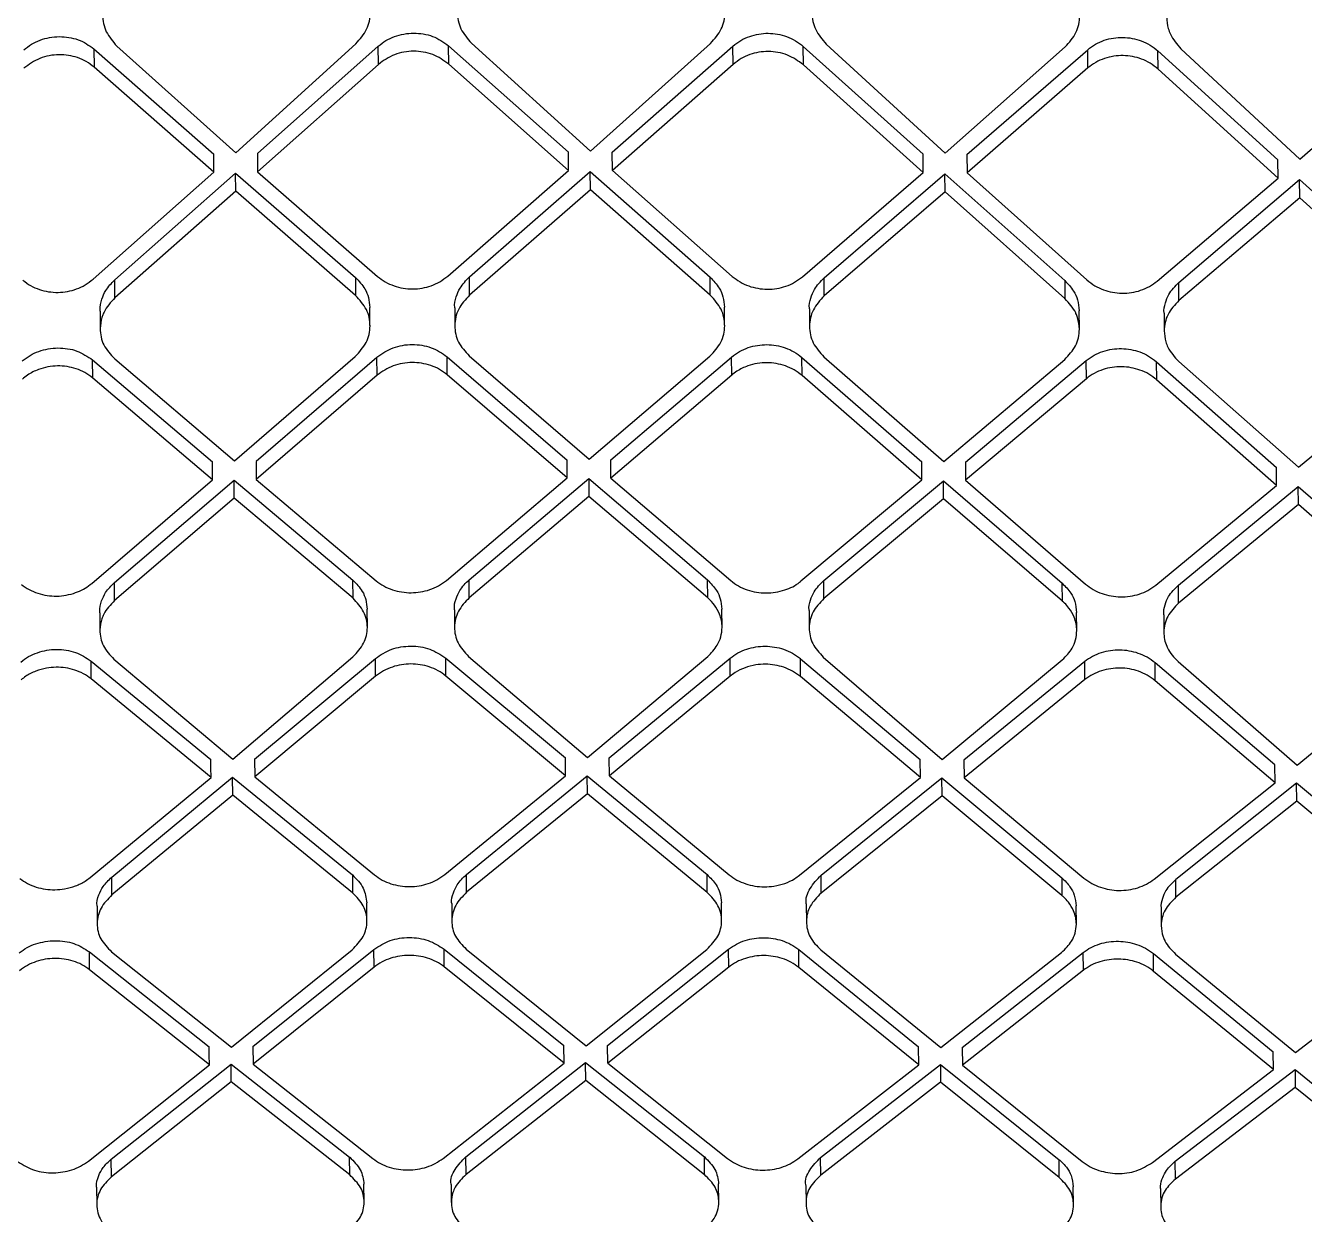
# Model space of a CAD drawing. Extents: x 832 to 912, y 781 to 934.
# Drawn here: x 851.833 to 853.12, y 879.4 to 880.596 of the extents above; entities that cross this region are included whole.
import ezdxf

# ---------------------------------------------------------------- set-up
doc = ezdxf.new("R2010")
doc.units = 0
doc.header["$MEASUREMENT"] = 0
doc.layers.add('1', color=4, linetype='Continuous')

# ---------------------------------------------------------------- blocks, each defined once
blk = doc.blocks.new('pillow top view')
at = {"layer": '1', "color": 3, "linetype": 'Continuous', "lineweight": 25}
for p, q in [((-0.6146, -3.1265), (-0.4991, -3.2386)), ((-0.6377, -3.1285), (-0.6383, -3.1468)), ((-0.6377, -3.1284), (-0.5214, -3.239)), ((-0.4991, -3.2386), (-0.374, -3.1337)), ((-0.4774, -3.2403), (-0.3516, -3.1371)), ((-0.3522, -3.1554), (-0.3516, -3.1371)), ((-0.2815, -3.1579), (-0.2809, -3.1396)), ((-0.2809, -3.1396), (-0.1646, -3.2514)), ((-0.2578, -3.1378), (-0.1424, -3.2512)), ((-0.522, -3.2573), (-0.6383, -3.1468)), ((-0.1424, -3.2512), (-0.0173, -3.1476)), ((-0.1207, -3.2532), (0.0051, -3.1512)), ((0.0045, -3.1696), (0.0051, -3.1512)), ((0.0989, -3.153), (0.2143, -3.2676)), ((-0.3522, -3.1554), (-0.478, -3.2586)), ((-0.1652, -3.2697), (-0.2815, -3.1579)), ((0.0752, -3.1728), (0.0758, -3.1545)), ((0.0757, -3.1545), (0.192, -3.2676)), ((0.2143, -3.2676), (0.3393, -3.1653)), ((0.0045, -3.1696), (-0.1212, -3.2715)), ((0.1914, -3.2859), (0.0752, -3.1728)), ((0.236, -3.2698), (0.3617, -3.1692)), ((0.3611, -3.1875), (0.3617, -3.1692)), ((0.4317, -3.1915), (0.4323, -3.1732)), ((0.4323, -3.1732), (0.5485, -3.2875)), ((0.4555, -3.1719), (0.5708, -3.2878)), ((0.3611, -3.1875), (0.2354, -3.2881)), ((0.548, -3.3058), (0.4317, -3.1915)), ((0.5708, -3.2878), (0.6957, -3.1868)), ((-0.522, -3.2573), (-0.5214, -3.239)), ((-0.4774, -3.2403), (-0.478, -3.2586)), ((-0.1652, -3.2697), (-0.1646, -3.2514)), ((-0.1212, -3.2715), (-0.1207, -3.2532)), ((-0.6478, -3.36), (-0.522, -3.2573)), ((-0.626, -3.3615), (-0.5003, -3.259)), ((-0.5008, -3.2773), (-0.5003, -3.259)), ((-0.5003, -3.259), (-0.3839, -3.3688)), ((-0.478, -3.2586), (-0.3616, -3.3686)), ((0.1914, -3.2859), (0.192, -3.2676)), ((-0.5008, -3.2773), (-0.6266, -3.3797)), ((-0.3845, -3.387), (-0.5008, -3.2773)), ((-0.291, -3.3711), (-0.1652, -3.2697)), ((-0.2693, -3.3728), (-0.1435, -3.2717)), ((-0.1441, -3.29), (-0.1435, -3.2717)), ((-0.1435, -3.2717), (-0.0272, -3.3827)), ((-0.1212, -3.2715), (-0.0049, -3.3828)), ((0.236, -3.2698), (0.2354, -3.2881)), ((-0.1441, -3.29), (-0.2698, -3.3911)), ((-0.0278, -3.4009), (-0.1441, -3.29)), ((0.0657, -3.386), (0.1914, -3.2859)), ((0.0874, -3.388), (0.2131, -3.2881)), ((0.2126, -3.3064), (0.2131, -3.2881)), ((0.2131, -3.2881), (0.3294, -3.4003)), ((0.2354, -3.2881), (0.3517, -3.4007)), ((0.548, -3.3058), (0.5485, -3.2875)), ((0.2126, -3.3064), (0.0868, -3.4062)), ((0.3288, -3.4186), (0.2126, -3.3064)), ((0.4223, -3.4047), (0.548, -3.3058)), ((0.444, -3.4068), (0.5696, -3.3082)), ((0.5691, -3.3265), (0.5696, -3.3083)), ((0.5696, -3.3082), (0.6859, -3.4218)), ((0.5691, -3.3265), (0.4434, -3.4251)), ((0.6853, -3.44), (0.5691, -3.3265)), ((-0.6266, -3.3797), (-0.626, -3.3615)), ((-0.3839, -3.3688), (-0.3845, -3.387)), ((-0.2698, -3.3911), (-0.2693, -3.3728)), ((-0.0278, -3.4009), (-0.0272, -3.3827)), ((-0.6421, -3.3923), (-0.6426, -3.4105)), ((0.0868, -3.4062), (0.0874, -3.388)), ((-0.3712, -3.4177), (-0.3706, -3.3995)), ((-0.2853, -3.4035), (-0.2858, -3.4217)), ((0.3294, -3.4003), (0.3288, -3.4186)), ((0.4434, -3.4251), (0.444, -3.4068)), ((-0.0145, -3.4317), (-0.0139, -3.4135)), ((0.0714, -3.4185), (0.0708, -3.4367)), ((0.3421, -3.4495), (0.3427, -3.4313)), ((-0.6522, -3.4594), (-0.6516, -3.4412)), ((-0.6516, -3.4412), (-0.5352, -3.5484)), ((-0.6293, -3.441), (-0.5129, -3.5485)), ((-0.5129, -3.5485), (-0.3872, -3.4483)), ((0.428, -3.4372), (0.4274, -3.4554)), ((-0.5357, -3.5666), (-0.6522, -3.4594)), ((-0.4912, -3.5497), (-0.3655, -3.4498)), ((-0.366, -3.468), (-0.3655, -3.4498)), ((-0.2954, -3.4705), (-0.2948, -3.4523)), ((-0.2948, -3.4523), (-0.1784, -3.5609)), ((-0.2726, -3.4523), (-0.1562, -3.5611)), ((-0.1562, -3.5611), (-0.0305, -3.4622)), ((-0.366, -3.468), (-0.4918, -3.5679)), ((-0.179, -3.579), (-0.2954, -3.4705)), ((-0.1345, -3.5626), (-0.0088, -3.464)), ((-0.0093, -3.4822), (-0.0088, -3.464)), ((0.0613, -3.4854), (0.0619, -3.4672)), ((0.0619, -3.4672), (0.1782, -3.5769)), ((0.0841, -3.4674), (0.2005, -3.5775)), ((-0.0093, -3.4822), (-0.135, -3.5808)), ((0.1777, -3.5951), (0.0613, -3.4854)), ((0.2005, -3.5775), (0.3261, -3.4798)), ((0.2222, -3.5792), (0.3478, -3.4818)), ((0.3472, -3.5), (0.3478, -3.4818)), ((0.4179, -3.504), (0.4184, -3.4858)), ((0.4184, -3.4858), (0.5347, -3.5968)), ((0.4407, -3.4863), (0.557, -3.5975)), ((0.3472, -3.5), (0.2216, -3.5973)), ((0.5342, -3.6149), (0.4178, -3.504)), ((0.557, -3.5975), (0.6826, -3.5012)), ((-0.5357, -3.5666), (-0.5352, -3.5484)), ((-0.4912, -3.5498), (-0.4918, -3.5679)), ((-0.179, -3.579), (-0.1784, -3.5609)), ((-0.135, -3.5808), (-0.1345, -3.5626)), ((-0.6614, -3.6659), (-0.5357, -3.5666)), ((-0.6385, -3.6659), (-0.514, -3.5678)), ((-0.5146, -3.586), (-0.514, -3.5679)), ((-0.514, -3.5678), (-0.3987, -3.6732)), ((-0.4918, -3.5679), (-0.3753, -3.6746)), ((0.1777, -3.5951), (0.1782, -3.577)), ((-0.5146, -3.586), (-0.6391, -3.684)), ((-0.3992, -3.6913), (-0.5146, -3.586)), ((-0.3046, -3.6771), (-0.179, -3.579)), ((-0.2817, -3.6774), (-0.1573, -3.5805)), ((-0.1573, -3.5805), (-0.1578, -3.5986)), ((-0.1573, -3.5805), (-0.042, -3.6871)), ((-0.135, -3.5808), (-0.0186, -3.6887)), ((0.2222, -3.5792), (0.2216, -3.5973)), ((-0.1578, -3.5986), (-0.2823, -3.6955)), ((-0.0425, -3.7052), (-0.1578, -3.5986)), ((0.052, -3.6919), (0.1777, -3.5951)), ((0.075, -3.6925), (0.1994, -3.5968)), ((0.1988, -3.615), (0.1994, -3.5968)), ((0.1994, -3.5968), (0.3146, -3.7046)), ((0.2216, -3.5973), (0.338, -3.7065)), ((0.5342, -3.6149), (0.5347, -3.5968)), ((0.1988, -3.615), (0.0744, -3.7106)), ((0.3141, -3.7227), (0.1988, -3.615)), ((0.4086, -3.7104), (0.5342, -3.6149)), ((0.4315, -3.7112), (0.5559, -3.6168)), ((0.5553, -3.635), (0.5559, -3.6169)), ((0.5559, -3.6168), (0.6711, -3.7258)), ((0.5553, -3.635), (0.4309, -3.7293)), ((0.6705, -3.7439), (0.5553, -3.635)), ((-0.6391, -3.684), (-0.6385, -3.6659)), ((-0.3992, -3.6913), (-0.3987, -3.6732)), ((-0.2823, -3.6955), (-0.2817, -3.6774)), ((-0.0425, -3.7052), (-0.042, -3.6871)), ((0.0744, -3.7106), (0.0749, -3.6925)), ((-0.6545, -3.6957), (-0.6551, -3.7138)), ((-0.3859, -3.7211), (-0.3854, -3.703)), ((-0.2977, -3.7071), (-0.2983, -3.7251)), ((0.3141, -3.7227), (0.3146, -3.7046)), ((-0.0292, -3.7351), (-0.0287, -3.717)), ((0.4309, -3.7293), (0.4315, -3.7112)), ((0.059, -3.722), (0.0584, -3.7401)), ((-0.6658, -3.762), (-0.6652, -3.744)), ((-0.6652, -3.744), (-0.5487, -3.8478)), ((-0.6421, -3.743), (-0.5264, -3.8484)), ((0.3274, -3.7527), (0.3279, -3.7346)), ((0.4155, -3.7405), (0.415, -3.7586)), ((-0.5264, -3.8484), (-0.4016, -3.7504)), ((-0.5047, -3.8492), (-0.3791, -3.7527)), ((-0.3796, -3.7708), (-0.3791, -3.7527)), ((-0.309, -3.7733), (-0.3084, -3.7552)), ((-0.3084, -3.7552), (-0.1919, -3.8603)), ((-0.2853, -3.7545), (-0.1697, -3.8611)), ((-0.5492, -3.8659), (-0.6658, -3.762)), ((-0.3796, -3.7708), (-0.5052, -3.8672)), ((-0.1697, -3.8611), (-0.0448, -3.7643)), ((-0.1479, -3.8621), (-0.0224, -3.7668)), ((-0.0229, -3.7849), (-0.0224, -3.7669)), ((0.0477, -3.7881), (0.0483, -3.7701)), ((0.0483, -3.7701), (0.1647, -3.8763)), ((0.0714, -3.7696), (0.187, -3.8773)), ((-0.1925, -3.8784), (-0.309, -3.7733)), ((0.187, -3.8773), (0.3117, -3.7817)), ((-0.0229, -3.7849), (-0.1485, -3.8801)), ((0.1642, -3.8944), (0.0477, -3.7881)), ((0.3342, -3.7845), (0.2087, -3.8786)), ((0.3337, -3.8026), (0.3342, -3.7845)), ((0.4043, -3.8065), (0.4048, -3.7885)), ((0.5213, -3.8959), (0.4048, -3.7885)), ((0.428, -3.7882), (0.5435, -3.8971)), ((0.3337, -3.8026), (0.2081, -3.8966)), ((0.5207, -3.9139), (0.4043, -3.8065)), ((0.5435, -3.8971), (0.6682, -3.8029)), ((-0.5047, -3.8492), (-0.5052, -3.8672)), ((-0.1925, -3.8784), (-0.1919, -3.8603)), ((-0.6748, -3.9616), (-0.5492, -3.8659)), ((-0.6531, -3.9621), (-0.5275, -3.8666)), ((-0.528, -3.8846), (-0.5275, -3.8667)), ((-0.5275, -3.8666), (-0.4109, -3.9696)), ((-0.5052, -3.8672), (-0.3887, -3.9705)), ((-0.1485, -3.8801), (-0.1479, -3.8621)), ((-0.528, -3.8846), (-0.6536, -3.9801)), ((-0.4115, -3.9876), (-0.528, -3.8846)), ((-0.318, -3.973), (-0.1925, -3.8784)), ((-0.2963, -3.9737), (-0.1707, -3.8794)), ((-0.1713, -3.8974), (-0.1707, -3.8794)), ((-0.1707, -3.8794), (-0.0542, -3.9835)), ((-0.1485, -3.8801), (-0.032, -3.9846)), ((0.1642, -3.8944), (0.1647, -3.8763)), ((0.2087, -3.8786), (0.2081, -3.8966)), ((-0.1713, -3.8974), (-0.2968, -3.9917)), ((-0.0548, -4.0015), (-0.1713, -3.8974)), ((0.0387, -3.9878), (0.1642, -3.8944)), ((0.0604, -3.9887), (0.1859, -3.8956)), ((0.1853, -3.9136), (0.1859, -3.8956)), ((0.1859, -3.8956), (0.3024, -4.0009)), ((0.2081, -3.8966), (0.3246, -4.0021)), ((0.5207, -3.9139), (0.5213, -3.8959)), ((0.1853, -3.9136), (0.0598, -4.0067)), ((0.3018, -4.0188), (0.1853, -3.9136)), ((0.3952, -4.006), (0.5207, -3.9139)), ((0.5424, -3.9153), (0.417, -4.0071)), ((0.5419, -3.9333), (0.5424, -3.9153)), ((0.6589, -4.0216), (0.5424, -3.9153)), ((0.5419, -3.9333), (0.4164, -4.0251)), ((0.6583, -4.0396), (0.5419, -3.9333)), ((-0.6536, -3.9801), (-0.6531, -3.9621)), ((-0.4109, -3.9696), (-0.4115, -3.9876)), ((-0.2968, -3.9917), (-0.2963, -3.9737)), ((-0.0548, -4.0015), (-0.0542, -3.9835)), ((0.0598, -4.0067), (0.0604, -3.9887)), ((-0.669, -3.9909), (-0.6696, -4.0088)), ((-0.3981, -4.0163), (-0.3976, -3.9984)), ((-0.3122, -4.0023), (-0.3128, -4.0203)), ((0.3024, -4.0009), (0.3018, -4.0188)), ((-0.0414, -4.0302), (-0.0409, -4.0124)), ((0.4164, -4.0251), (0.417, -4.0071)), ((0.0444, -4.0172), (0.0439, -4.0351)), ((-0.679, -4.0544), (-0.6785, -4.0365)), ((-0.6785, -4.0365), (-0.5618, -4.1369)), ((-0.6562, -4.0373), (-0.5396, -4.138)), ((0.3152, -4.0478), (0.3157, -4.0298)), ((0.401, -4.0354), (0.4005, -4.0534)), ((-0.5624, -4.1548), (-0.679, -4.0544)), ((-0.5396, -4.138), (-0.4141, -4.0448)), ((-0.5178, -4.1382), (-0.3923, -4.0454)), ((-0.3929, -4.0633), (-0.3923, -4.0454)), ((-0.3222, -4.0659), (-0.3217, -4.0479)), ((-0.3217, -4.0479), (-0.2051, -4.1495)), ((-0.2994, -4.0489), (-0.1828, -4.1508)), ((-0.3929, -4.0633), (-0.5184, -4.1561)), ((-0.2056, -4.1674), (-0.3222, -4.0659)), ((-0.1828, -4.1508), (-0.0574, -4.0587)), ((-0.1611, -4.1513), (-0.0356, -4.0595)), ((-0.0362, -4.0774), (-0.0356, -4.0595)), ((0.0344, -4.0806), (0.035, -4.0627)), ((0.035, -4.0627), (0.1516, -4.1653)), ((0.0572, -4.0639), (0.1738, -4.1668)), ((-0.0362, -4.0774), (-0.1617, -4.1692)), ((0.1738, -4.1668), (0.2992, -4.076)), ((0.1955, -4.1675), (0.321, -4.077)), ((0.3204, -4.0949), (0.321, -4.077)), ((0.151, -4.1832), (0.0344, -4.0806)), ((0.391, -4.0988), (0.3916, -4.0808)), ((0.3916, -4.0808), (0.5081, -4.1845)), ((0.4138, -4.0823), (0.5303, -4.1862)), ((0.3204, -4.0949), (0.195, -4.1854)), ((0.5076, -4.2024), (0.391, -4.0988)), ((0.5303, -4.1862), (0.6557, -4.0967)), ((-0.5178, -4.1382), (-0.5184, -4.1561)), ((-0.6878, -4.2468), (-0.5624, -4.1548)), ((-0.6649, -4.2459), (-0.5406, -4.155)), ((-0.5412, -4.1729), (-0.5406, -4.155)), ((-0.5406, -4.155), (-0.4251, -4.2535)), ((-0.5184, -4.1561), (-0.4017, -4.2558)), ((-0.2056, -4.1674), (-0.2051, -4.1495)), ((-0.1617, -4.1692), (-0.1611, -4.1513)), ((-0.3311, -4.2584), (-0.2056, -4.1674)), ((-0.3081, -4.2577), (-0.1839, -4.1678)), ((-0.1844, -4.1857), (-0.1839, -4.1679)), ((-0.1839, -4.1678), (-0.0683, -4.2674)), ((-0.1617, -4.1692), (-0.045, -4.2699)), ((0.151, -4.1832), (0.1516, -4.1653)), ((0.1955, -4.1675), (0.195, -4.1854)), ((-0.5412, -4.1729), (-0.6654, -4.2637)), ((-0.4256, -4.2713), (-0.5412, -4.1729)), ((0.0256, -4.2731), (0.151, -4.1832)), ((-0.1844, -4.1857), (-0.3087, -4.2756)), ((-0.0689, -4.2853), (-0.1844, -4.1857)), ((0.0486, -4.2726), (0.1728, -4.1839)), ((0.1728, -4.1839), (0.1722, -4.2018)), ((0.1728, -4.1839), (0.2883, -4.2844)), ((0.195, -4.1854), (0.3116, -4.2872)), ((0.5076, -4.2024), (0.5081, -4.1845)), ((0.1722, -4.2018), (0.048, -4.2905)), ((0.2877, -4.3023), (0.1722, -4.2018)), ((0.3822, -4.291), (0.5076, -4.2024)), ((0.4052, -4.2907), (0.5293, -4.2032)), ((0.5293, -4.2032), (0.5287, -4.2211)), ((0.5293, -4.2032), (0.6448, -4.3046)), ((0.5287, -4.2211), (0.4046, -4.3086)), ((0.6442, -4.3225), (0.5287, -4.2211)), ((-0.6654, -4.2637), (-0.6649, -4.2459)), ((-0.4256, -4.2713), (-0.4251, -4.2535)), ((-0.3087, -4.2756), (-0.3081, -4.2577)), ((-0.0689, -4.2853), (-0.0683, -4.2674)), ((0.048, -4.2905), (0.0486, -4.2726)), ((-0.6808, -4.2735), (-0.6813, -4.2913)), ((-0.4122, -4.299), (-0.4117, -4.2812)), ((-0.324, -4.2851), (-0.3246, -4.3031)), ((-0.0555, -4.313), (-0.055, -4.2951)), ((0.4046, -4.3086), (0.4051, -4.2907)), ((0.0327, -4.3001), (0.0321, -4.3179)), ((0.3011, -4.3302), (0.3016, -4.3123)), ((0.3892, -4.3179), (0.3887, -4.3358))]:
    blk.add_line(p, q, dxfattribs=at)
at = {"layer": '1', "color": 3, "linetype": 'Continuous', "lineweight": 25, "flags": 128}
for points in [[(-0.5492, -3.8659), (-0.5489, -3.8558), (-0.5487, -3.8478)], [(-0.5624, -4.1548), (-0.5621, -4.1447), (-0.5618, -4.1369)], [(0.2877, -4.3023), (0.288, -4.2923), (0.2883, -4.2844)]]:
    blk.add_lwpolyline(points, dxfattribs=at)
at = {"layer": '1', "color": 3, "linetype": 'Continuous', "lineweight": 25}
for points, knots in [([(-0.6114, -3.0636), (-0.6157, -3.0681), (-0.6216, -3.0741), (-0.6261, -3.0851), (-0.6283, -3.0965), (-0.6261, -3.1122), (-0.6184, -3.1217), (-0.6146, -3.1265)], [0, 0, 0, 0, 0.24906, 0.338938, 0.500163, 0.750684, 1, 1, 1, 1]), ([(-0.374, -3.1337), (-0.3698, -3.1292), (-0.3613, -3.1202), (-0.3572, -3.1028), (-0.3599, -3.0851), (-0.3677, -3.0756), (-0.3716, -3.0708)], [0, 0, 0, 0, 0.249352, 0.49975, 0.750372, 1, 1, 1, 1]), ([(-0.2547, -3.075), (-0.2589, -3.0794), (-0.2675, -3.0884), (-0.2718, -3.1058), (-0.2693, -3.1235), (-0.2616, -3.1331), (-0.2578, -3.1378)], [0, 0, 0, 0, 0.249462, 0.499944, 0.750493, 1, 1, 1, 1]), ([(-0.0173, -3.1476), (-0.0131, -3.1432), (-0.0046, -3.1342), (-0.0005, -3.1168), (-0.0032, -3.0992), (-0.011, -3.0895), (-0.0149, -3.0847)], [0, 0, 0, 0, 0.249525, 0.500046, 0.750443, 1, 1, 1, 1]), ([(0.102, -3.0901), (0.0977, -3.0946), (0.0891, -3.1035), (0.0849, -3.1208), (0.0874, -3.1385), (0.0951, -3.1482), (0.0989, -3.153)], [0, 0, 0, 0, 0.24965, 0.500244, 0.750566, 1, 1, 1, 1]), ([(-0.7084, -3.1267), (-0.7058, -3.1248), (-0.7007, -3.121), (-0.6916, -3.1172), (-0.682, -3.1149), (-0.6721, -3.1144), (-0.6624, -3.1156), (-0.6499, -3.1191), (-0.6426, -3.1247), (-0.6377, -3.1284)], [0, 0, 0, 0, 0.128714, 0.255883, 0.381759, 0.506618, 0.630721, 0.754331, 1, 1, 1, 1]), ([(0.3393, -3.1653), (0.3435, -3.1609), (0.352, -3.1521), (0.3557, -3.1365), (0.3544, -3.125), (0.3508, -3.1137), (0.3456, -3.1073), (0.3417, -3.1025)], [0, 0, 0, 0, 0.249414, 0.499835, 0.666165, 0.750779, 1, 1, 1, 1]), ([(0.4586, -3.1091), (0.4543, -3.1135), (0.4457, -3.1223), (0.4419, -3.1377), (0.4429, -3.1493), (0.4464, -3.1606), (0.4516, -3.1671), (0.4555, -3.1719)], [0, 0, 0, 0, 0.249531, 0.499998, 0.661773, 0.750871, 1, 1, 1, 1]), ([(-0.3516, -3.1371), (-0.3491, -3.1352), (-0.344, -3.1315), (-0.335, -3.1278), (-0.3254, -3.1256), (-0.3156, -3.1251), (-0.3058, -3.1264), (-0.2933, -3.13), (-0.2859, -3.1357), (-0.2809, -3.1396)], [0, 0, 0, 0, 0.126791, 0.252592, 0.377644, 0.502219, 0.626588, 0.751042, 1, 1, 1, 1]), ([(-0.6383, -3.1468), (-0.6407, -3.1447), (-0.6456, -3.1406), (-0.6571, -3.135), (-0.67, -3.1324), (-0.683, -3.1332), (-0.6958, -3.1362), (-0.7037, -3.1415), (-0.709, -3.145)], [0, 0, 0, 0, 0.130694, 0.257676, 0.500451, 0.624004, 0.750192, 1, 1, 1, 1]), ([(0.0051, -3.1512), (0.0077, -3.1493), (0.0129, -3.1456), (0.0249, -3.1408), (0.0411, -3.1386), (0.057, -3.1423), (0.0684, -3.1481), (0.0733, -3.1523), (0.0758, -3.1545)], [0, 0, 0, 0, 0.131279, 0.258432, 0.500122, 0.740236, 0.867682, 1, 1, 1, 1]), ([(-0.2815, -3.1579), (-0.2865, -3.1541), (-0.2939, -3.1483), (-0.3065, -3.1446), (-0.3163, -3.1433), (-0.3261, -3.1439), (-0.339, -3.1467), (-0.3469, -3.1519), (-0.3522, -3.1554)], [0, 0, 0, 0, 0.250073, 0.376003, 0.500165, 0.624108, 0.750115, 1, 1, 1, 1]), ([(0.0752, -3.1728), (0.0702, -3.1689), (0.0628, -3.1631), (0.0502, -3.1592), (0.0374, -3.1574), (0.0243, -3.1592), (0.0124, -3.1639), (0.0072, -3.1677), (0.0045, -3.1696)], [0, 0, 0, 0, 0.249873, 0.375954, 0.499889, 0.741636, 0.868735, 1, 1, 1, 1]), ([(0.3617, -3.1692), (0.3643, -3.1673), (0.3695, -3.1636), (0.3814, -3.1589), (0.3976, -3.157), (0.4135, -3.1608), (0.425, -3.1667), (0.4298, -3.171), (0.4323, -3.1732)], [0, 0, 0, 0, 0.130426, 0.257317, 0.500275, 0.73902, 0.866744, 1, 1, 1, 1]), ([(0.4317, -3.1915), (0.4293, -3.1893), (0.4244, -3.1851), (0.413, -3.1791), (0.3971, -3.1753), (0.3809, -3.1773), (0.3689, -3.182), (0.3637, -3.1857), (0.3611, -3.1875)], [0, 0, 0, 0, 0.133234, 0.260978, 0.499749, 0.74268, 0.869548, 1, 1, 1, 1]), ([(-0.7184, -3.3582), (-0.716, -3.3603), (-0.7112, -3.3642), (-0.6997, -3.3697), (-0.6837, -3.373), (-0.6675, -3.3705), (-0.6556, -3.3657), (-0.6504, -3.3619), (-0.6477, -3.36)], [0, 0, 0, 0, 0.12942, 0.256001, 0.50035, 0.740782, 0.868104, 1, 1, 1, 1]), ([(-0.642, -3.3923), (-0.642, -3.392), (-0.6423, -3.388), (-0.6402, -3.381), (-0.6354, -3.3705), (-0.6295, -3.3648), (-0.626, -3.3615)], [0, 0, 0, 0, 0.024701, 0.348703, 0.619464, 1, 1, 1, 1]), ([(-0.3839, -3.3688), (-0.3805, -3.3726), (-0.375, -3.379), (-0.3711, -3.3897), (-0.3708, -3.3961), (-0.3707, -3.3995)], [0, 0, 0, 0, 0.424922, 0.699425, 1, 1, 1, 1]), ([(-0.3616, -3.3686), (-0.3592, -3.3707), (-0.3544, -3.3747), (-0.3429, -3.3803), (-0.3269, -3.3837), (-0.3107, -3.3815), (-0.2988, -3.3767), (-0.2936, -3.373), (-0.291, -3.3711)], [0, 0, 0, 0, 0.130331, 0.257169, 0.500126, 0.741998, 0.869038, 1, 1, 1, 1]), ([(-0.6266, -3.3797), (-0.631, -3.384), (-0.6359, -3.3889), (-0.6393, -3.3959), (-0.6415, -3.4012), (-0.6435, -3.4117), (-0.6411, -3.4272), (-0.6333, -3.4364), (-0.6293, -3.441)], [0, 0, 0, 0, 0.249289, 0.280167, 0.332339, 0.500269, 0.750543, 1, 1, 1, 1]), ([(-0.2852, -3.4035), (-0.2852, -3.4033), (-0.2856, -3.3995), (-0.2836, -3.3927), (-0.2789, -3.3822), (-0.2729, -3.3763), (-0.2693, -3.3728)], [0, 0, 0, 0, 0.016281, 0.330044, 0.598856, 1, 1, 1, 1]), ([(-0.0272, -3.3827), (-0.024, -3.3864), (-0.0186, -3.3926), (-0.0144, -3.4034), (-0.0141, -3.41), (-0.0139, -3.4135)], [0, 0, 0, 0, 0.407507, 0.683712, 1, 1, 1, 1]), ([(-0.0049, -3.3828), (-0.0025, -3.3849), (0.0024, -3.389), (0.0138, -3.3947), (0.0298, -3.3982), (0.046, -3.3962), (0.0579, -3.3915), (0.0631, -3.3879), (0.0657, -3.386)], [0, 0, 0, 0, 0.131228, 0.258353, 0.499896, 0.743175, 0.869935, 1, 1, 1, 1]), ([(-0.3872, -3.4483), (-0.3829, -3.4439), (-0.3743, -3.4352), (-0.37, -3.4182), (-0.3727, -3.401), (-0.3805, -3.3917), (-0.3845, -3.387)], [0, 0, 0, 0, 0.249553, 0.499837, 0.750253, 1, 1, 1, 1]), ([(-0.2698, -3.3911), (-0.2741, -3.3954), (-0.2828, -3.4041), (-0.287, -3.4212), (-0.2843, -3.4384), (-0.2765, -3.4477), (-0.2726, -3.4523)], [0, 0, 0, 0, 0.24966, 0.499948, 0.750323, 1, 1, 1, 1]), ([(0.0714, -3.4185), (0.0714, -3.4183), (0.0711, -3.4147), (0.073, -3.4081), (0.0775, -3.3975), (0.0837, -3.3916), (0.0874, -3.388)], [0, 0, 0, 0, 0.010164, 0.316029, 0.583154, 1, 1, 1, 1]), ([(-0.0305, -3.4622), (-0.0262, -3.4579), (-0.0175, -3.4493), (-0.0133, -3.4323), (-0.016, -3.415), (-0.0238, -3.4056), (-0.0277, -3.4009)], [0, 0, 0, 0, 0.2497, 0.500067, 0.750291, 1, 1, 1, 1]), ([(0.0868, -3.4062), (0.0825, -3.4105), (0.0739, -3.4192), (0.0697, -3.4361), (0.0724, -3.4534), (0.0802, -3.4628), (0.0841, -3.4674)], [0, 0, 0, 0, 0.249768, 0.500178, 0.750364, 1, 1, 1, 1]), ([(0.3294, -3.4003), (0.3325, -3.4039), (0.3377, -3.41), (0.3421, -3.4207), (0.3425, -3.4276), (0.3427, -3.4313)], [0, 0, 0, 0, 0.38501, 0.665321, 1, 1, 1, 1]), ([(0.3517, -3.4007), (0.3541, -3.4028), (0.359, -3.407), (0.3704, -3.4128), (0.3864, -3.4165), (0.4026, -3.4146), (0.4145, -3.41), (0.4197, -3.4065), (0.4223, -3.4047)], [0, 0, 0, 0, 0.132179, 0.259551, 0.499647, 0.744293, 0.870805, 1, 1, 1, 1]), ([(0.428, -3.4372), (0.428, -3.4371), (0.4276, -3.4336), (0.4294, -3.4272), (0.4338, -3.4165), (0.4401, -3.4105), (0.444, -3.4068)], [0, 0, 0, 0, 0.004537, 0.303799, 0.569678, 1, 1, 1, 1]), ([(0.3261, -3.4798), (0.3304, -3.4756), (0.3391, -3.467), (0.3429, -3.4516), (0.3416, -3.4405), (0.3398, -3.435), (0.3369, -3.4281), (0.3328, -3.4233), (0.3288, -3.4186)], [0, 0, 0, 0, 0.249564, 0.49978, 0.676112, 0.741544, 0.750558, 1, 1, 1, 1]), ([(-0.7223, -3.4394), (-0.7197, -3.4375), (-0.7146, -3.4339), (-0.7055, -3.4302), (-0.6958, -3.428), (-0.6827, -3.4274), (-0.6663, -3.4304), (-0.6565, -3.4376), (-0.6516, -3.4412)], [0, 0, 0, 0, 0.128957, 0.256475, 0.382765, 0.507998, 0.754887, 1, 1, 1, 1]), ([(0.4434, -3.4251), (0.4391, -3.4293), (0.4304, -3.4379), (0.4267, -3.453), (0.4279, -3.4643), (0.4314, -3.4753), (0.4367, -3.4816), (0.4407, -3.4863)], [0, 0, 0, 0, 0.249616, 0.499859, 0.663672, 0.750654, 1, 1, 1, 1]), ([(-0.6522, -3.4594), (-0.6546, -3.4574), (-0.6595, -3.4534), (-0.671, -3.4479), (-0.6839, -3.4454), (-0.6969, -3.4462), (-0.7074, -3.4487), (-0.7163, -3.4525), (-0.7212, -3.4563), (-0.7229, -3.4576)], [0, 0, 0, 0, 0.130184, 0.256935, 0.499772, 0.623587, 0.750184, 0.913476, 1, 1, 1, 1]), ([(-0.3655, -3.4498), (-0.3602, -3.4464), (-0.3522, -3.4414), (-0.3393, -3.4387), (-0.3263, -3.4381), (-0.3097, -3.4413), (-0.2998, -3.4486), (-0.2948, -3.4523)], [0, 0, 0, 0, 0.251836, 0.377353, 0.502427, 0.750864, 1, 1, 1, 1]), ([(-0.2954, -3.4705), (-0.2979, -3.4685), (-0.3027, -3.4644), (-0.3142, -3.4589), (-0.3271, -3.4562), (-0.34, -3.4569), (-0.3528, -3.4596), (-0.3608, -3.4646), (-0.366, -3.468)], [0, 0, 0, 0, 0.131291, 0.258477, 0.500124, 0.624138, 0.750254, 1, 1, 1, 1]), ([(-0.0088, -3.4639), (-0.0061, -3.4621), (-0.0009, -3.4585), (0.011, -3.4538), (0.0272, -3.4518), (0.0431, -3.4553), (0.0545, -3.461), (0.0594, -3.4651), (0.0619, -3.4672)], [0, 0, 0, 0, 0.131257, 0.258541, 0.500659, 0.740762, 0.868033, 1, 1, 1, 1]), ([(0.0613, -3.4854), (0.0588, -3.4833), (0.0539, -3.4792), (0.0425, -3.4735), (0.0296, -3.4707), (0.0167, -3.4712), (0.0061, -3.4735), (-0.0027, -3.4772), (-0.0077, -3.4809), (-0.0094, -3.4821)], [0, 0, 0, 0, 0.132151, 0.259573, 0.499798, 0.623978, 0.749861, 0.914281, 1, 1, 1, 1]), ([(0.3478, -3.4818), (0.3504, -3.48), (0.3556, -3.4764), (0.3676, -3.4719), (0.3837, -3.47), (0.3996, -3.4737), (0.411, -3.4795), (0.4159, -3.4837), (0.4184, -3.4858)], [0, 0, 0, 0, 0.130238, 0.257161, 0.500655, 0.739235, 0.866904, 1, 1, 1, 1]), ([(0.4179, -3.504), (0.4154, -3.5019), (0.4105, -3.4977), (0.399, -3.4919), (0.3831, -3.4883), (0.367, -3.4901), (0.355, -3.4947), (0.3498, -3.4982), (0.3472, -3.5)], [0, 0, 0, 0, 0.133326, 0.261128, 0.499806, 0.743123, 0.869919, 1, 1, 1, 1]), ([(-0.7321, -3.6641), (-0.7297, -3.666), (-0.7249, -3.6699), (-0.7134, -3.6752), (-0.6972, -3.6785), (-0.6782, -3.6755), (-0.6667, -3.6703), (-0.6619, -3.6663), (-0.6614, -3.6659)], [0, 0, 0, 0, 0.129007, 0.255545, 0.500611, 0.750264, 0.974181, 1, 1, 1, 1]), ([(-0.6544, -3.6957), (-0.6544, -3.6954), (-0.6547, -3.6914), (-0.6526, -3.6845), (-0.6477, -3.6745), (-0.6419, -3.6691), (-0.6385, -3.6659)], [0, 0, 0, 0, 0.03226, 0.357276, 0.627165, 1, 1, 1, 1]), ([(-0.3987, -3.6732), (-0.3953, -3.6769), (-0.3898, -3.683), (-0.3859, -3.6935), (-0.3856, -3.6997), (-0.3854, -3.703)], [0, 0, 0, 0, 0.423727, 0.696301, 1, 1, 1, 1]), ([(-0.3753, -3.6746), (-0.3729, -3.6766), (-0.368, -3.6805), (-0.3566, -3.6859), (-0.3406, -3.6892), (-0.3244, -3.6871), (-0.3124, -3.6825), (-0.3073, -3.6789), (-0.3046, -3.6771)], [0, 0, 0, 0, 0.130007, 0.256778, 0.500057, 0.742323, 0.869307, 1, 1, 1, 1]), ([(-0.2976, -3.7071), (-0.2976, -3.7068), (-0.298, -3.7031), (-0.296, -3.6965), (-0.2913, -3.6863), (-0.2853, -3.6807), (-0.2817, -3.6774)], [0, 0, 0, 0, 0.022226, 0.33468, 0.602043, 1, 1, 1, 1]), ([(-0.6391, -3.684), (-0.6434, -3.6882), (-0.6482, -3.6928), (-0.6515, -3.6993), (-0.6538, -3.7044), (-0.6559, -3.7146), (-0.6536, -3.7297), (-0.6459, -3.7386), (-0.6421, -3.743)], [0, 0, 0, 0, 0.249482, 0.274917, 0.325288, 0.500322, 0.750407, 1, 1, 1, 1]), ([(-0.4016, -3.7504), (-0.3973, -3.7461), (-0.3889, -3.7375), (-0.3848, -3.7214), (-0.3876, -3.705), (-0.3954, -3.6959), (-0.3992, -3.6913)], [0, 0, 0, 0, 0.250001, 0.499999, 0.750018, 1, 1, 1, 1]), ([(-0.042, -3.6871), (-0.0388, -3.6907), (-0.0334, -3.6967), (-0.0292, -3.7071), (-0.0289, -3.7135), (-0.0287, -3.717)], [0, 0, 0, 0, 0.403463, 0.678293, 1, 1, 1, 1]), ([(-0.0186, -3.6887), (-0.0161, -3.6907), (-0.0113, -3.6947), (0.0002, -3.7003), (0.0131, -3.703), (0.026, -3.7026), (0.0381, -3.7), (0.0468, -3.6963), (0.0516, -3.6923), (0.052, -3.6919)], [0, 0, 0, 0, 0.130898, 0.257894, 0.499631, 0.624463, 0.750295, 0.974631, 1, 1, 1, 1]), ([(0.059, -3.722), (0.059, -3.7218), (0.0586, -3.7183), (0.0605, -3.7119), (0.0651, -3.7016), (0.0712, -3.6959), (0.0749, -3.6925)], [0, 0, 0, 0, 0.015586, 0.318666, 0.583989, 1, 1, 1, 1]), ([(-0.2823, -3.6955), (-0.2866, -3.6997), (-0.2951, -3.708), (-0.2994, -3.7244), (-0.2968, -3.741), (-0.2891, -3.75), (-0.2853, -3.7545)], [0, 0, 0, 0, 0.249832, 0.499993, 0.750177, 1, 1, 1, 1]), ([(-0.0448, -3.7643), (-0.0411, -3.7607), (-0.0351, -3.755), (-0.0305, -3.7447), (-0.0285, -3.7342), (-0.0303, -3.723), (-0.0353, -3.7132), (-0.0398, -3.7076), (-0.0423, -3.7055), (-0.0425, -3.7052)], [0, 0, 0, 0, 0.215221, 0.348982, 0.499918, 0.706331, 0.858622, 0.985041, 1, 1, 1, 1]), ([(0.3146, -3.7046), (0.3176, -3.708), (0.3229, -3.7138), (0.3273, -3.7242), (0.3277, -3.731), (0.3279, -3.7347)], [0, 0, 0, 0, 0.374893, 0.659167, 1, 1, 1, 1]), ([(0.338, -3.7065), (0.3405, -3.7085), (0.3453, -3.7126), (0.3568, -3.7182), (0.3727, -3.7218), (0.389, -3.72), (0.4009, -3.7156), (0.406, -3.7122), (0.4086, -3.7104)], [0, 0, 0, 0, 0.132065, 0.259478, 0.499761, 0.745006, 0.871361, 1, 1, 1, 1]), ([(0.0744, -3.7106), (0.0701, -3.7147), (0.0615, -3.723), (0.0573, -3.7393), (0.0599, -3.756), (0.0676, -3.765), (0.0714, -3.7696)], [0, 0, 0, 0, 0.249907, 0.500144, 0.750194, 1, 1, 1, 1]), ([(0.4156, -3.7405), (0.4156, -3.7404), (0.4152, -3.737), (0.417, -3.7307), (0.4214, -3.7205), (0.4276, -3.7147), (0.4315, -3.7112)], [0, 0, 0, 0, 0.011567, 0.306706, 0.570101, 1, 1, 1, 1]), ([(-0.7359, -3.7422), (-0.7333, -3.7404), (-0.7281, -3.7368), (-0.719, -3.7332), (-0.7093, -3.7311), (-0.6963, -3.7306), (-0.6799, -3.7335), (-0.6701, -3.7405), (-0.6652, -3.744)], [0, 0, 0, 0, 0.129171, 0.256977, 0.383534, 0.508972, 0.755856, 1, 1, 1, 1]), ([(0.3117, -3.7817), (0.3156, -3.7781), (0.3217, -3.7724), (0.3262, -3.7621), (0.328, -3.7516), (0.3263, -3.7404), (0.3214, -3.731), (0.3172, -3.7258), (0.3149, -3.7234), (0.3142, -3.7228), (0.3141, -3.7227)], [0, 0, 0, 0, 0.22078, 0.353189, 0.500034, 0.709645, 0.86299, 0.959833, 0.995263, 1, 1, 1, 1]), ([(0.4309, -3.7293), (0.4267, -3.7334), (0.4181, -3.7416), (0.4139, -3.7574), (0.4156, -3.7683), (0.4197, -3.7787), (0.4241, -3.7837), (0.428, -3.7882)], [0, 0, 0, 0, 0.24985, 0.500061, 0.722849, 0.750318, 1, 1, 1, 1]), ([(-0.3791, -3.7527), (-0.3737, -3.7495), (-0.3631, -3.743), (-0.343, -3.7409), (-0.3233, -3.7445), (-0.3134, -3.7516), (-0.3084, -3.7552)], [0, 0, 0, 0, 0.252101, 0.502068, 0.750996, 1, 1, 1, 1]), ([(-0.6658, -3.762), (-0.6682, -3.7601), (-0.6731, -3.7562), (-0.6845, -3.7509), (-0.6975, -3.7484), (-0.7109, -3.7492), (-0.7215, -3.7518), (-0.7303, -3.7556), (-0.7348, -3.759), (-0.7364, -3.7602)], [0, 0, 0, 0, 0.129879, 0.256534, 0.499637, 0.624033, 0.768357, 0.916726, 1, 1, 1, 1]), ([(-0.0224, -3.7668), (-0.0197, -3.7651), (-0.0146, -3.7616), (-0.0026, -3.7571), (0.0135, -3.7551), (0.0294, -3.7585), (0.0409, -3.764), (0.0458, -3.768), (0.0483, -3.77)], [0, 0, 0, 0, 0.130677, 0.257663, 0.49996, 0.740122, 0.867668, 1, 1, 1, 1]), ([(-0.309, -3.7733), (-0.3114, -3.7713), (-0.3163, -3.7674), (-0.3278, -3.762), (-0.3437, -3.7587), (-0.3598, -3.7608), (-0.3718, -3.7654), (-0.377, -3.769), (-0.3796, -3.7708)], [0, 0, 0, 0, 0.131128, 0.258282, 0.50005, 0.740579, 0.867997, 1, 1, 1, 1]), ([(0.0477, -3.7881), (0.0452, -3.7861), (0.0403, -3.7821), (0.0288, -3.7766), (0.016, -3.7739), (0.0026, -3.7744), (-0.008, -3.7768), (-0.0168, -3.7803), (-0.0213, -3.7837), (-0.0229, -3.7849)], [0, 0, 0, 0, 0.13218, 0.259616, 0.499716, 0.624331, 0.768819, 0.918088, 1, 1, 1, 1]), ([(0.4048, -3.7885), (0.4023, -3.7864), (0.3974, -3.7824), (0.3859, -3.7768), (0.3699, -3.7732), (0.3538, -3.775), (0.3419, -3.7794), (0.3368, -3.7828), (0.3342, -3.7845)], [0, 0, 0, 0, 0.133319, 0.261527, 0.502028, 0.745925, 0.871769, 1, 1, 1, 1]), ([(0.4043, -3.8065), (0.4018, -3.8045), (0.3968, -3.8004), (0.3854, -3.7948), (0.3695, -3.7913), (0.3534, -3.7931), (0.3414, -3.7974), (0.3363, -3.8009), (0.3337, -3.8026)], [0, 0, 0, 0, 0.133555, 0.261507, 0.499889, 0.743568, 0.87027, 1, 1, 1, 1]), ([(-0.7455, -3.9598), (-0.7431, -3.9617), (-0.7383, -3.9654), (-0.7268, -3.9706), (-0.7138, -3.973), (-0.7003, -3.9723), (-0.6897, -3.9698), (-0.681, -3.9661), (-0.6764, -3.9628), (-0.6748, -3.9616)], [0, 0, 0, 0, 0.128172, 0.254348, 0.499597, 0.624175, 0.768728, 0.917618, 1, 1, 1, 1]), ([(-0.669, -3.9909), (-0.669, -3.9908), (-0.6694, -3.9869), (-0.6672, -3.9801), (-0.6621, -3.9702), (-0.6563, -3.9651), (-0.6531, -3.9621)], [0, 0, 0, 0, 0.010638, 0.358024, 0.63898, 1, 1, 1, 1]), ([(-0.4109, -3.9696), (-0.4069, -3.974), (-0.399, -3.9828), (-0.3981, -3.9932), (-0.3977, -3.9984)], [0, 0, 0, 0, 0.507442, 1, 1, 1, 1]), ([(-0.3887, -3.9705), (-0.3862, -3.9724), (-0.3814, -3.9762), (-0.3699, -3.9815), (-0.3539, -3.9847), (-0.3377, -3.9826), (-0.3258, -3.9782), (-0.3206, -3.9747), (-0.318, -3.973)], [0, 0, 0, 0, 0.12945, 0.256063, 0.50004, 0.74272, 0.869627, 1, 1, 1, 1]), ([(-0.3122, -4.0023), (-0.3122, -4.0021), (-0.3125, -3.9986), (-0.3105, -3.9921), (-0.3058, -3.9823), (-0.2998, -3.9769), (-0.2963, -3.9737)], [0, 0, 0, 0, 0.018167, 0.335343, 0.60492, 1, 1, 1, 1]), ([(-0.6536, -3.9801), (-0.6579, -3.9842), (-0.6665, -3.9923), (-0.6707, -4.0083), (-0.668, -4.0244), (-0.6601, -4.033), (-0.6562, -4.0373)], [0, 0, 0, 0, 0.249923, 0.499904, 0.750029, 1, 1, 1, 1]), ([(-0.4141, -4.0448), (-0.4098, -4.0407), (-0.4012, -4.0325), (-0.397, -4.0168), (-0.3998, -4.0008), (-0.4076, -3.992), (-0.4115, -3.9876)], [0, 0, 0, 0, 0.250009, 0.500009, 0.750001, 1, 1, 1, 1]), ([(-0.0542, -3.9835), (-0.051, -3.9869), (-0.0457, -3.9927), (-0.0414, -4.0027), (-0.0411, -4.009), (-0.0409, -4.0124)], [0, 0, 0, 0, 0.398653, 0.675802, 1, 1, 1, 1]), ([(-0.032, -3.9846), (-0.0295, -3.9865), (-0.0247, -3.9904), (-0.0132, -3.9958), (-0.0003, -3.9985), (0.0132, -3.998), (0.0238, -3.9957), (0.0325, -3.9922), (0.0371, -3.9889), (0.0387, -3.9878)], [0, 0, 0, 0, 0.130535, 0.257417, 0.499396, 0.624517, 0.769361, 0.919234, 1, 1, 1, 1]), ([(0.0446, -4.0172), (0.0445, -4.0171), (0.0434, -4.0118), (0.048, -4.001), (0.0563, -3.9928), (0.0604, -3.9887)], [0, 0, 0, 0, 0.014486, 0.507244, 1, 1, 1, 1]), ([(-0.2968, -3.9917), (-0.3011, -3.9957), (-0.3097, -4.0038), (-0.3139, -4.0198), (-0.3112, -4.0359), (-0.3034, -4.0446), (-0.2994, -4.0489)], [0, 0, 0, 0, 0.249962, 0.499999, 0.750033, 1, 1, 1, 1]), ([(-0.0574, -4.0587), (-0.0531, -4.0546), (-0.0445, -4.0465), (-0.0403, -4.0307), (-0.0431, -4.0148), (-0.0509, -4.0059), (-0.0548, -4.0015)], [0, 0, 0, 0, 0.249995, 0.499991, 0.750001, 1, 1, 1, 1]), ([(0.3024, -4.0009), (0.3052, -4.0039), (0.3104, -4.0094), (0.315, -4.0194), (0.3154, -4.0262), (0.3157, -4.0298)], [0, 0, 0, 0, 0.356153, 0.647782, 1, 1, 1, 1]), ([(0.3246, -4.0021), (0.3271, -4.0041), (0.332, -4.008), (0.3435, -4.0135), (0.3594, -4.017), (0.3756, -4.0153), (0.3875, -4.011), (0.3927, -4.0077), (0.3952, -4.006)], [0, 0, 0, 0, 0.132008, 0.25945, 0.49985, 0.745861, 0.872005, 1, 1, 1, 1]), ([(0.0598, -4.0067), (0.0555, -4.0107), (0.0469, -4.0187), (0.0427, -4.0346), (0.0455, -4.0508), (0.0533, -4.0596), (0.0572, -4.0639)], [0, 0, 0, 0, 0.250027, 0.500093, 0.750046, 1, 1, 1, 1]), ([(0.417, -4.0071), (0.4131, -4.0106), (0.4069, -4.0161), (0.4025, -4.026), (0.4006, -4.032), (0.4011, -4.0353), (0.4011, -4.0354)], [0, 0, 0, 0, 0.432986, 0.6949, 0.986564, 1, 1, 1, 1]), ([(-0.7491, -4.0346), (-0.7465, -4.0329), (-0.7414, -4.0294), (-0.7292, -4.0249), (-0.7127, -4.0229), (-0.6931, -4.0264), (-0.6833, -4.0331), (-0.6785, -4.0365)], [0, 0, 0, 0, 0.129764, 0.258158, 0.50978, 0.756838, 1, 1, 1, 1]), ([(0.2992, -4.076), (0.3031, -4.0725), (0.3094, -4.067), (0.3139, -4.057), (0.3159, -4.0468), (0.3141, -4.0358), (0.3091, -4.0267), (0.3049, -4.0217), (0.3027, -4.0196), (0.3021, -4.019), (0.3019, -4.0188), (0.3018, -4.0188)], [0, 0, 0, 0, 0.223285, 0.355063, 0.500002, 0.713123, 0.867685, 0.963366, 0.98907, 0.998641, 1, 1, 1, 1]), ([(0.4164, -4.0251), (0.4121, -4.0291), (0.4035, -4.037), (0.3997, -4.0515), (0.401, -4.0619), (0.4029, -4.067), (0.4057, -4.0735), (0.4098, -4.0779), (0.4138, -4.0823)], [0, 0, 0, 0, 0.249799, 0.499679, 0.679357, 0.742771, 0.750269, 1, 1, 1, 1]), ([(-0.679, -4.0544), (-0.6815, -4.0525), (-0.6863, -4.0488), (-0.6978, -4.0437), (-0.7137, -4.0407), (-0.7298, -4.0428), (-0.7417, -4.0473), (-0.747, -4.0508), (-0.7497, -4.0526)], [0, 0, 0, 0, 0.129741, 0.256472, 0.500096, 0.738289, 0.866326, 1, 1, 1, 1]), ([(-0.3923, -4.0454), (-0.387, -4.0423), (-0.3763, -4.036), (-0.3563, -4.034), (-0.3366, -4.0375), (-0.3266, -4.0445), (-0.3217, -4.0479)], [0, 0, 0, 0, 0.25217, 0.502452, 0.751508, 1, 1, 1, 1]), ([(-0.3222, -4.0659), (-0.3247, -4.0639), (-0.3296, -4.0601), (-0.3411, -4.0549), (-0.357, -4.0518), (-0.3731, -4.0538), (-0.385, -4.0581), (-0.3902, -4.0616), (-0.3929, -4.0633)], [0, 0, 0, 0, 0.13107, 0.258237, 0.500002, 0.740349, 0.867862, 1, 1, 1, 1]), ([(-0.0356, -4.0595), (-0.033, -4.0578), (-0.0278, -4.0544), (-0.0159, -4.0501), (0.0002, -4.0483), (0.0161, -4.0515), (0.0276, -4.0569), (0.0325, -4.0607), (0.035, -4.0627)], [0, 0, 0, 0, 0.130494, 0.257471, 0.499927, 0.739867, 0.867515, 1, 1, 1, 1]), ([(0.0344, -4.0806), (0.0319, -4.0787), (0.027, -4.0748), (0.0155, -4.0695), (-0.0003, -4.0662), (-0.0164, -4.0681), (-0.0284, -4.0724), (-0.0336, -4.0757), (-0.0362, -4.0774)], [0, 0, 0, 0, 0.132518, 0.260154, 0.500008, 0.742213, 0.86926, 1, 1, 1, 1]), ([(0.321, -4.077), (0.3236, -4.0753), (0.3287, -4.072), (0.3406, -4.0678), (0.3567, -4.0661), (0.3726, -4.0695), (0.3841, -4.0749), (0.389, -4.0788), (0.3916, -4.0808)], [0, 0, 0, 0, 0.129028, 0.255438, 0.499679, 0.73746, 0.865744, 1, 1, 1, 1]), ([(0.391, -4.0988), (0.3885, -4.0968), (0.3835, -4.0928), (0.372, -4.0874), (0.3562, -4.084), (0.3401, -4.0857), (0.3282, -4.0899), (0.323, -4.0932), (0.3204, -4.0949)], [0, 0, 0, 0, 0.134096, 0.262267, 0.499995, 0.743974, 0.87059, 1, 1, 1, 1]), ([(-0.7585, -4.2449), (-0.7534, -4.2482), (-0.7434, -4.2549), (-0.7238, -4.2582), (-0.7076, -4.2562), (-0.6957, -4.2519), (-0.6905, -4.2485), (-0.6878, -4.2468)], [0, 0, 0, 0, 0.252424, 0.499395, 0.740729, 0.868251, 1, 1, 1, 1]), ([(-0.6807, -4.2735), (-0.6807, -4.2733), (-0.6811, -4.2694), (-0.6788, -4.2625), (-0.6735, -4.2532), (-0.6679, -4.2484), (-0.6649, -4.2459)], [0, 0, 0, 0, 0.018357, 0.383303, 0.66885, 1, 1, 1, 1]), ([(-0.425, -4.2535), (-0.4211, -4.2577), (-0.4132, -4.266), (-0.4122, -4.2762), (-0.4117, -4.2812)], [0, 0, 0, 0, 0.504391, 1, 1, 1, 1]), ([(-0.4017, -4.2558), (-0.3993, -4.2577), (-0.3945, -4.2613), (-0.383, -4.2665), (-0.367, -4.2696), (-0.3507, -4.2676), (-0.3388, -4.2634), (-0.3337, -4.26), (-0.3311, -4.2584)], [0, 0, 0, 0, 0.128884, 0.255341, 0.499996, 0.743226, 0.870046, 1, 1, 1, 1]), ([(-0.3239, -4.2851), (-0.3239, -4.2849), (-0.325, -4.2797), (-0.3204, -4.2693), (-0.3122, -4.2616), (-0.3081, -4.2577)], [0, 0, 0, 0, 0.020455, 0.510234, 1, 1, 1, 1]), ([(-0.6654, -4.2637), (-0.6697, -4.2676), (-0.6782, -4.2754), (-0.6819, -4.2886), (-0.6809, -4.2992), (-0.6774, -4.309), (-0.6718, -4.3148), (-0.6683, -4.3185)], [0, 0, 0, 0, 0.24971, 0.499236, 0.643305, 0.774943, 1, 1, 1, 1]), ([(-0.4278, -4.3262), (-0.4236, -4.3223), (-0.4152, -4.3145), (-0.4111, -4.2993), (-0.4139, -4.2838), (-0.4217, -4.2755), (-0.4256, -4.2713)], [0, 0, 0, 0, 0.250061, 0.499966, 0.749889, 1, 1, 1, 1]), ([(-0.0683, -4.2674), (-0.0644, -4.2716), (-0.0564, -4.28), (-0.0555, -4.2901), (-0.055, -4.2951)], [0, 0, 0, 0, 0.504376, 1, 1, 1, 1]), ([(-0.045, -4.2699), (-0.0425, -4.2718), (-0.0377, -4.2755), (-0.0262, -4.2808), (-0.0102, -4.284), (0.006, -4.2822), (0.0179, -4.278), (0.023, -4.2747), (0.0256, -4.2731)], [0, 0, 0, 0, 0.13035, 0.257293, 0.499975, 0.745187, 0.871512, 1, 1, 1, 1]), ([(0.0328, -4.3), (0.0328, -4.2998), (0.0317, -4.2947), (0.0363, -4.2843), (0.0445, -4.2765), (0.0486, -4.2726)], [0, 0, 0, 0, 0.020349, 0.510197, 1, 1, 1, 1]), ([(-0.3087, -4.2756), (-0.3129, -4.2794), (-0.3188, -4.2847), (-0.3233, -4.2942), (-0.3254, -4.3042), (-0.323, -4.3179), (-0.3154, -4.3262), (-0.3115, -4.3304)], [0, 0, 0, 0, 0.249822, 0.342021, 0.500561, 0.750229, 1, 1, 1, 1]), ([(-0.0711, -4.3401), (-0.0673, -4.3368), (-0.0613, -4.3314), (-0.0568, -4.3219), (-0.0548, -4.3119), (-0.0563, -4.3037), (-0.0605, -4.2941), (-0.065, -4.2894), (-0.0689, -4.2852)], [0, 0, 0, 0, 0.219605, 0.352512, 0.500528, 0.720236, 0.750405, 1, 1, 1, 1]), ([(0.2883, -4.2844), (0.2892, -4.2853), (0.2919, -4.2877), (0.2962, -4.293), (0.3008, -4.3015), (0.3013, -4.3084), (0.3016, -4.3123)], [0, 0, 0, 0, 0.108756, 0.313333, 0.613442, 1, 1, 1, 1]), ([(0.048, -4.2905), (0.0438, -4.2943), (0.0352, -4.302), (0.031, -4.3172), (0.0336, -4.3327), (0.0413, -4.3411), (0.0452, -4.3453)], [0, 0, 0, 0, 0.250116, 0.50009, 0.749939, 1, 1, 1, 1]), ([(0.3116, -4.2872), (0.3141, -4.2891), (0.319, -4.2929), (0.3305, -4.2982), (0.3464, -4.3015), (0.3663, -4.2998), (0.3769, -4.2939), (0.3822, -4.291)], [0, 0, 0, 0, 0.132194, 0.259843, 0.500597, 0.74804, 1, 1, 1, 1]), ([(0.3894, -4.3179), (0.3893, -4.3177), (0.3889, -4.3145), (0.3908, -4.3087), (0.3951, -4.2992), (0.4013, -4.294), (0.4051, -4.2907)], [0, 0, 0, 0, 0.020955, 0.309426, 0.569043, 1, 1, 1, 1]), ([(0.2855, -4.3571), (0.2895, -4.3535), (0.2957, -4.348), (0.3, -4.3385), (0.3018, -4.3282), (0.2994, -4.3149), (0.2916, -4.3065), (0.2877, -4.3023)], [0, 0, 0, 0, 0.235061, 0.364191, 0.500718, 0.750202, 1, 1, 1, 1]), ([(0.4046, -4.3086), (0.4006, -4.312), (0.3944, -4.3174), (0.3899, -4.3269), (0.3879, -4.3373), (0.3902, -4.3506), (0.3979, -4.3591), (0.4017, -4.3633)], [0, 0, 0, 0, 0.230633, 0.360881, 0.500807, 0.750273, 1, 1, 1, 1])]:
    blk.add_open_spline(points, degree=3, knots=knots, dxfattribs=at)
blk = doc.blocks.new('2026 SOVEREIGN HL')
at = {"layer": '1', "rotation": 2.284948898486966}
blk.add_blockref('pillow top view', (20.6854, 86.6293), dxfattribs=at)

msp = doc.modelspace()

# ---------------------------------------------------------------- block references
at = {"layer": '1'}
msp.add_blockref('2026 SOVEREIGN HL', (831.7292, 797.0948), dxfattribs=at)

doc.saveas('drawing.dxf')
